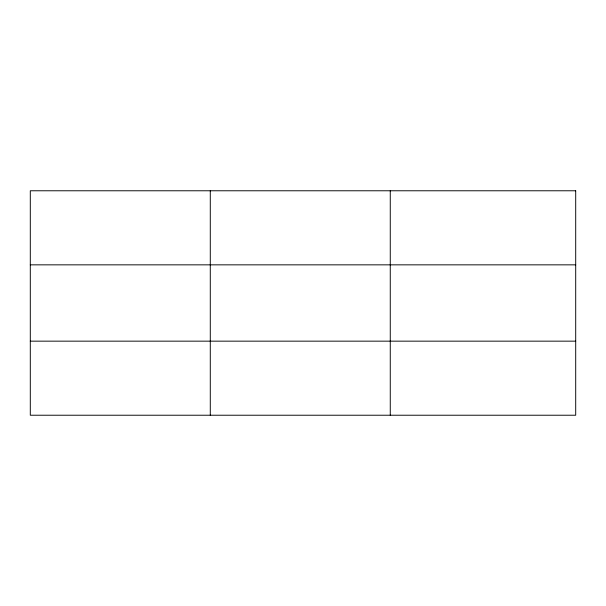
<?xml version="1.0" encoding="UTF-8"?>
<svg xmlns="http://www.w3.org/2000/svg" width="606" height="606" viewBox="0 0 606 606"><rect width="100%" height="100%" fill="white"/><g stroke="black" fill="none" stroke-linecap="round" stroke-linejoin="round"><path stroke-width="0.91" d="M210.282 190.776L210.282 415.224M390.264 190.776L390.264 415.224M30.3 264.845L575.7 264.845M30.3 341.155L575.7 341.155M575.7 190.776L575.7 415.224L30.3 415.224L30.3 190.776L575.7 190.776"/></g></svg>
